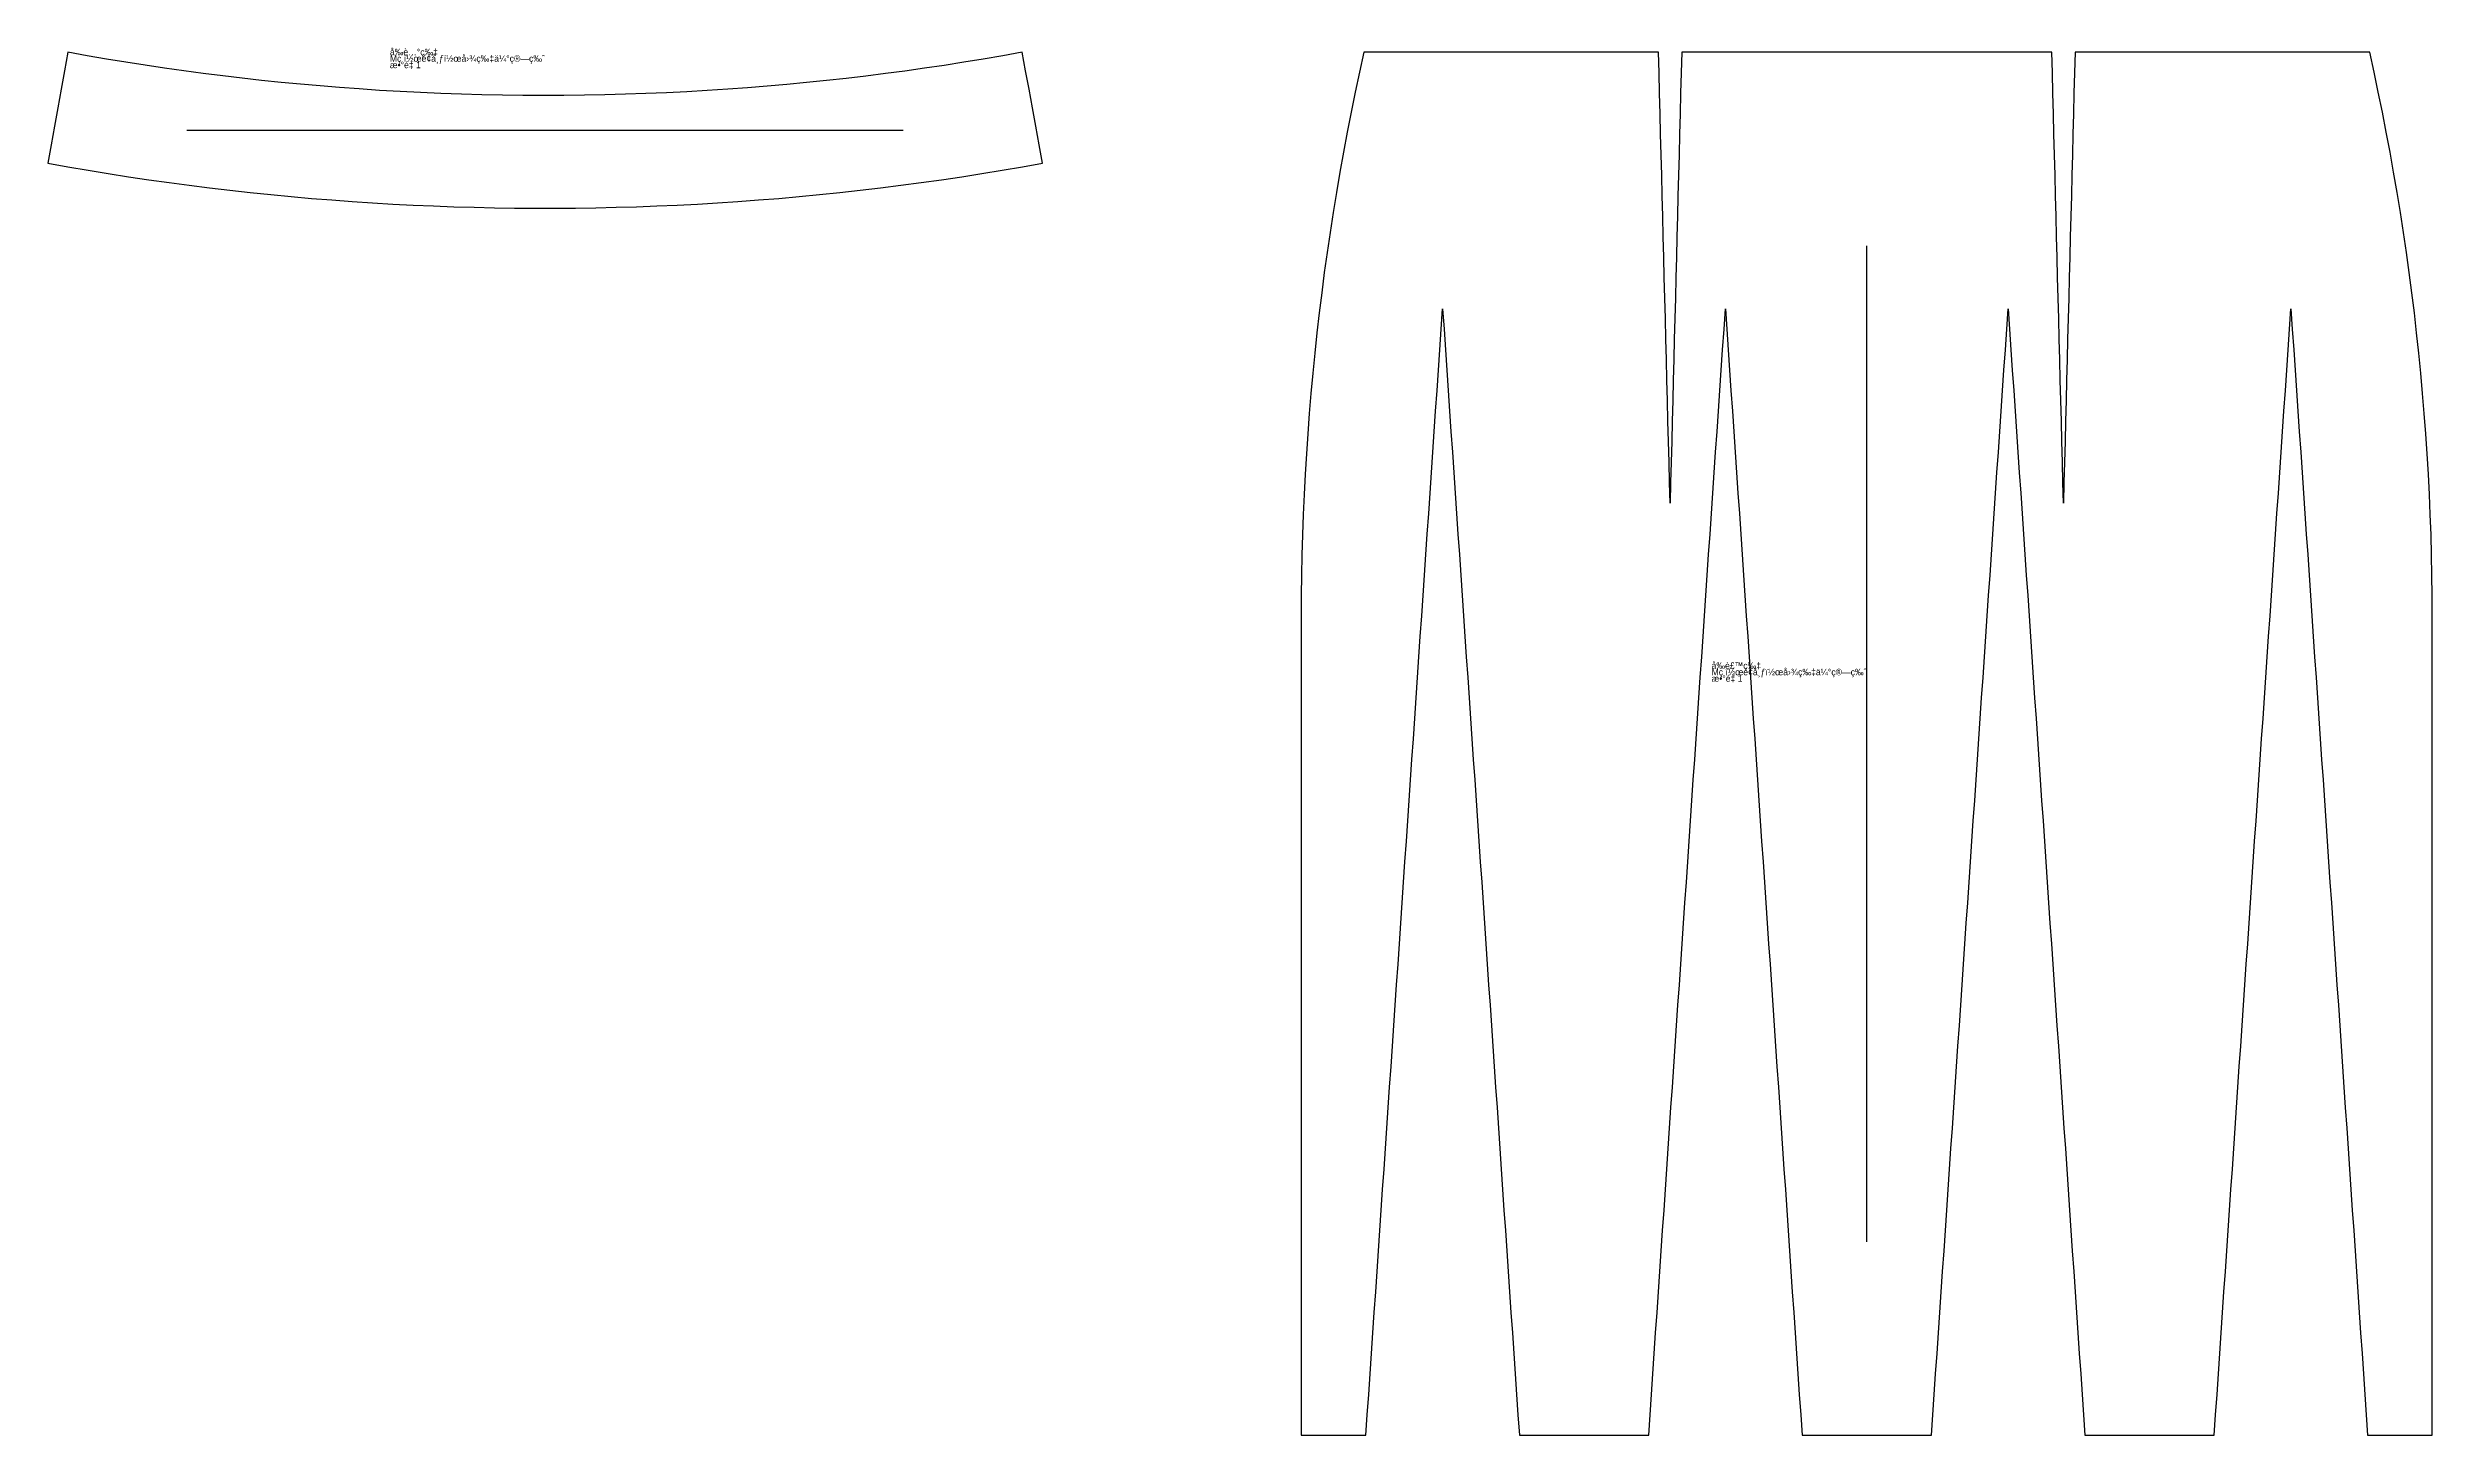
# Model space of a CAD drawing. Header units: millimetres. Extents: x 0 to 2243, y 0 to 2496.
# Drawn here: x 1321 to 2243, y 1960 to 2496 of the extents above; entities that cross this region are included whole.
import ezdxf

# ---------------------------------------------------------------- set-up
doc = ezdxf.new("R2010")
doc.units = ezdxf.units.MM
for name, color, linetype in [('1', 250, 'CONTINUOUS'), ('7', 250, 'CONTINUOUS'), ('8', 250, 'CONTINUOUS')]:
    doc.layers.add(name, color=color, linetype=linetype)

# ---------------------------------------------------------------- blocks, each defined once
blk = doc.blocks.new('å‰è£™ç‰‡')
at = {"layer": '1'}
blk.add_lwpolyline([(1805.46, 1959.7), (1811.71, 1959.7), (1817.96, 1959.7), (1824.21, 1959.7), (1830.46, 1959.7), (1831, 1967.62), (1831.54, 1975.54), (1832.07, 1983.46), (1832.61, 1991.38), (1833.15, 1999.3), (1833.69, 2007.22), (1834.23, 2015.14), (1834.77, 2023.06), (1835.31, 2030.98), (1835.85, 2038.9), (1836.39, 2046.82), (1836.93, 2054.74), (1837.47, 2062.66), (1838, 2070.58), (1838.54, 2078.5), (1839.08, 2086.42), (1839.62, 2094.34), (1840.16, 2102.26), (1840.7, 2110.18), (1841.24, 2118.1), (1841.78, 2126.02), (1842.32, 2133.94), (1842.86, 2141.86), (1843.4, 2149.78), (1843.93, 2157.7), (1844.47, 2165.62), (1845.01, 2173.54), (1845.55, 2181.46), (1846.09, 2189.38), (1846.63, 2197.3), (1847.17, 2205.22), (1847.71, 2213.14), (1848.25, 2221.06), (1848.79, 2228.98), (1849.33, 2236.9), (1849.86, 2244.82), (1850.4, 2252.74), (1850.94, 2260.66), (1851.48, 2268.58), (1852.02, 2276.5), (1852.56, 2284.42), (1853.1, 2292.34), (1853.64, 2300.26), (1854.18, 2308.18), (1854.72, 2316.1), (1855.26, 2324.02), (1855.79, 2331.94), (1856.33, 2339.86), (1856.87, 2347.78), (1857.41, 2355.7), (1857.95, 2363.62), (1858.49, 2371.54), (1859.03, 2379.46), (1859.57, 2387.38), (1860.11, 2395.3), (1860.65, 2387.38), (1861.19, 2379.46), (1861.72, 2371.54), (1862.26, 2363.62), (1862.8, 2355.7), (1863.34, 2347.78), (1863.88, 2339.86), (1864.42, 2331.94), (1864.96, 2324.02), (1865.5, 2316.1), (1866.04, 2308.18), (1866.58, 2300.26), (1867.12, 2292.34), (1867.65, 2284.42), (1868.19, 2276.5), (1868.73, 2268.58), (1869.27, 2260.66), (1869.81, 2252.74), (1870.35, 2244.82), (1870.89, 2236.9), (1871.43, 2228.98), (1871.97, 2221.06), (1872.51, 2213.14), (1873.05, 2205.22), (1873.58, 2197.3), (1874.12, 2189.38), (1874.66, 2181.46), (1875.2, 2173.54), (1875.74, 2165.62), (1876.28, 2157.7), (1876.82, 2149.78), (1877.36, 2141.86), (1877.9, 2133.94), (1878.44, 2126.02), (1878.98, 2118.1), (1879.51, 2110.18), (1880.05, 2102.26), (1880.59, 2094.34), (1881.13, 2086.42), (1881.67, 2078.5), (1882.21, 2070.58), (1882.75, 2062.66), (1883.29, 2054.74), (1883.83, 2046.82), (1884.37, 2038.9), (1884.91, 2030.98), (1885.44, 2023.06), (1885.98, 2015.14), (1886.52, 2007.22), (1887.06, 1999.3), (1887.6, 1991.38), (1888.14, 1983.46), (1888.68, 1975.54), (1889.22, 1967.62), (1889.76, 1959.7), (1896.9, 1959.7), (1904.04, 1959.7), (1911.19, 1959.7), (1918.33, 1959.7), (1925.47, 1959.7), (1932.61, 1959.7), (1939.76, 1959.7), (1940.3, 1967.62), (1940.84, 1975.54), (1941.37, 1983.46), (1941.91, 1991.38), (1942.45, 1999.3), (1942.99, 2007.22), (1943.53, 2015.14), (1944.07, 2023.06), (1944.61, 2030.98), (1945.15, 2038.9), (1945.69, 2046.82), (1946.23, 2054.74), (1946.77, 2062.66), (1947.3, 2070.58), (1947.84, 2078.5), (1948.38, 2086.42), (1948.92, 2094.34), (1949.46, 2102.26), (1950, 2110.18), (1950.54, 2118.1), (1951.08, 2126.02), (1951.62, 2133.94), (1952.16, 2141.86), (1952.7, 2149.78), (1953.23, 2157.7), (1953.77, 2165.62), (1954.31, 2173.54), (1954.85, 2181.46), (1955.39, 2189.38), (1955.93, 2197.3), (1956.47, 2205.22), (1957.01, 2213.14), (1957.55, 2221.06), (1958.09, 2228.98), (1958.63, 2236.9), (1959.16, 2244.82), (1959.7, 2252.74), (1960.24, 2260.66), (1960.78, 2268.58), (1961.32, 2276.5), (1961.86, 2284.42), (1962.4, 2292.34), (1962.94, 2300.26), (1963.48, 2308.18), (1964.02, 2316.1), (1964.56, 2324.02), (1965.09, 2331.94), (1965.63, 2339.86), (1966.17, 2347.78), (1966.71, 2355.7), (1967.25, 2363.62), (1967.79, 2371.54), (1968.33, 2379.46), (1968.87, 2387.38), (1969.41, 2395.3), (1969.95, 2387.38), (1970.49, 2379.46), (1971.02, 2371.54), (1971.56, 2363.62), (1972.1, 2355.7), (1972.64, 2347.78), (1973.18, 2339.86), (1973.72, 2331.94), (1974.26, 2324.02), (1974.8, 2316.1), (1975.34, 2308.18), (1975.88, 2300.26), (1976.42, 2292.34), (1976.95, 2284.42), (1977.49, 2276.5), (1978.03, 2268.58), (1978.57, 2260.66), (1979.11, 2252.74), (1979.65, 2244.82), (1980.19, 2236.9), (1980.73, 2228.98), (1981.27, 2221.06), (1981.81, 2213.14), (1982.35, 2205.22), (1982.88, 2197.3), (1983.42, 2189.38), (1983.96, 2181.46), (1984.5, 2173.54), (1985.04, 2165.62), (1985.58, 2157.7), (1986.12, 2149.78), (1986.66, 2141.86), (1987.2, 2133.94), (1987.74, 2126.02), (1988.28, 2118.1), (1988.81, 2110.18), (1989.35, 2102.26), (1989.89, 2094.34), (1990.43, 2086.42), (1990.97, 2078.5), (1991.51, 2070.58), (1992.05, 2062.66), (1992.59, 2054.74), (1993.13, 2046.82), (1993.67, 2038.9), (1994.21, 2030.98), (1994.74, 2023.06), (1995.28, 2015.14), (1995.82, 2007.22), (1996.36, 1999.3), (1996.9, 1991.38), (1997.44, 1983.46), (1997.98, 1975.54), (1998.52, 1967.62), (1999.06, 1959.7), (2006.2, 1959.7), (2013.34, 1959.7), (2020.49, 1959.7), (2027.63, 1959.7), (2034.77, 1959.7), (2041.91, 1959.7), (2049.06, 1959.7), (2049.6, 1967.62), (2050.14, 1975.54), (2050.67, 1983.46), (2051.21, 1991.38), (2051.75, 1999.3), (2052.29, 2007.22), (2052.83, 2015.14), (2053.37, 2023.06), (2053.91, 2030.98), (2054.45, 2038.9), (2054.99, 2046.82), (2055.53, 2054.74), (2056.07, 2062.66), (2056.6, 2070.58), (2057.14, 2078.5), (2057.68, 2086.42), (2058.22, 2094.34), (2058.76, 2102.26), (2059.3, 2110.18), (2059.84, 2118.1), (2060.38, 2126.02), (2060.92, 2133.94), (2061.46, 2141.86), (2062, 2149.78), (2062.53, 2157.7), (2063.07, 2165.62), (2063.61, 2173.54), (2064.15, 2181.46), (2064.69, 2189.38), (2065.23, 2197.3), (2065.77, 2205.22), (2066.31, 2213.14), (2066.85, 2221.06), (2067.39, 2228.98), (2067.93, 2236.9), (2068.46, 2244.82), (2069, 2252.74), (2069.54, 2260.66), (2070.08, 2268.58), (2070.62, 2276.5), (2071.16, 2284.42), (2071.7, 2292.34), (2072.24, 2300.26), (2072.78, 2308.18), (2073.32, 2316.1), (2073.86, 2324.02), (2074.39, 2331.94), (2074.93, 2339.86), (2075.47, 2347.78), (2076.01, 2355.7), (2076.55, 2363.62), (2077.09, 2371.54), (2077.63, 2379.46), (2078.17, 2387.38), (2078.71, 2395.3), (2079.25, 2387.38), (2079.79, 2379.46), (2080.32, 2371.54), (2080.86, 2363.62), (2081.4, 2355.7), (2081.94, 2347.78), (2082.48, 2339.86), (2083.02, 2331.94), (2083.56, 2324.02), (2084.1, 2316.1), (2084.64, 2308.18), (2085.18, 2300.26), (2085.72, 2292.34), (2086.25, 2284.42), (2086.79, 2276.5), (2087.33, 2268.58), (2087.87, 2260.66), (2088.41, 2252.74), (2088.95, 2244.82), (2089.49, 2236.9), (2090.03, 2228.98), (2090.57, 2221.06), (2091.11, 2213.14), (2091.65, 2205.22), (2092.18, 2197.3), (2092.72, 2189.38), (2093.26, 2181.46), (2093.8, 2173.54), (2094.34, 2165.62), (2094.88, 2157.7), (2095.42, 2149.78), (2095.96, 2141.86), (2096.5, 2133.94), (2097.04, 2126.02), (2097.58, 2118.1), (2098.11, 2110.18), (2098.65, 2102.26), (2099.19, 2094.34), (2099.73, 2086.42), (2100.27, 2078.5), (2100.81, 2070.58), (2101.35, 2062.66), (2101.89, 2054.74), (2102.43, 2046.82), (2102.97, 2038.9), (2103.51, 2030.98), (2104.04, 2023.06), (2104.58, 2015.14), (2105.12, 2007.22), (2105.66, 1999.3), (2106.2, 1991.38), (2106.74, 1983.46), (2107.28, 1975.54), (2107.82, 1967.62), (2108.36, 1959.7), (2115.5, 1959.7), (2122.64, 1959.7), (2129.79, 1959.7), (2136.93, 1959.7), (2144.07, 1959.7), (2151.21, 1959.7), (2158.36, 1959.7), (2158.9, 1967.62), (2159.44, 1975.54), (2159.97, 1983.46), (2160.51, 1991.38), (2161.05, 1999.3), (2161.59, 2007.22), (2162.13, 2015.14), (2162.67, 2023.06), (2163.21, 2030.98), (2163.75, 2038.9), (2164.29, 2046.82), (2164.83, 2054.74), (2165.37, 2062.66), (2165.9, 2070.58), (2166.44, 2078.5), (2166.98, 2086.42), (2167.52, 2094.34), (2168.06, 2102.26), (2168.6, 2110.18), (2169.14, 2118.1), (2169.68, 2126.02), (2170.22, 2133.94), (2170.76, 2141.86), (2171.3, 2149.78), (2171.83, 2157.7), (2172.37, 2165.62), (2172.91, 2173.54), (2173.45, 2181.46), (2173.99, 2189.38), (2174.53, 2197.3), (2175.07, 2205.22), (2175.61, 2213.14), (2176.15, 2221.06), (2176.69, 2228.98), (2177.23, 2236.9), (2177.76, 2244.82), (2178.3, 2252.74), (2178.84, 2260.66), (2179.38, 2268.58), (2179.92, 2276.5), (2180.46, 2284.42), (2181, 2292.34), (2181.54, 2300.26), (2182.08, 2308.18), (2182.62, 2316.1), (2183.16, 2324.02), (2183.69, 2331.94), (2184.23, 2339.86), (2184.77, 2347.78), (2185.31, 2355.7), (2185.85, 2363.62), (2186.39, 2371.54), (2186.93, 2379.46), (2187.47, 2387.38), (2188.01, 2395.3), (2188.55, 2387.38), (2189.09, 2379.46), (2189.62, 2371.54), (2190.16, 2363.62), (2190.7, 2355.7), (2191.24, 2347.78), (2191.78, 2339.86), (2192.32, 2331.94), (2192.86, 2324.02), (2193.4, 2316.1), (2193.94, 2308.18), (2194.48, 2300.26), (2195.02, 2292.34), (2195.55, 2284.42), (2196.09, 2276.5), (2196.63, 2268.58), (2197.17, 2260.66), (2197.71, 2252.74), (2198.25, 2244.82), (2198.79, 2236.9), (2199.33, 2228.98), (2199.87, 2221.06), (2200.41, 2213.14), (2200.95, 2205.22), (2201.48, 2197.3), (2202.02, 2189.38), (2202.56, 2181.46), (2203.1, 2173.54), (2203.64, 2165.62), (2204.18, 2157.7), (2204.72, 2149.78), (2205.26, 2141.86), (2205.8, 2133.94), (2206.34, 2126.02), (2206.88, 2118.1), (2207.41, 2110.18), (2207.95, 2102.26), (2208.49, 2094.34), (2209.03, 2086.42), (2209.57, 2078.5), (2210.11, 2070.58), (2210.65, 2062.66), (2211.19, 2054.74), (2211.73, 2046.82), (2212.27, 2038.9), (2212.81, 2030.98), (2213.34, 2023.06), (2213.88, 2015.14), (2214.42, 2007.22), (2214.96, 1999.3), (2215.5, 1991.38), (2216.04, 1983.46), (2216.58, 1975.54), (2217.12, 1967.62), (2217.66, 1959.7), (2223.91, 1959.7), (2230.16, 1959.7), (2236.41, 1959.7), (2242.66, 1959.7), (2242.66, 1967.62), (2242.66, 1975.55), (2242.66, 1983.47), (2242.66, 1991.39), (2242.66, 1999.31), (2242.66, 2007.23), (2242.66, 2015.15), (2242.66, 2023.07), (2242.66, 2030.99), (2242.66, 2038.91), (2242.66, 2046.83), (2242.66, 2054.76), (2242.66, 2062.68), (2242.66, 2070.6), (2242.66, 2078.52), (2242.66, 2086.44), (2242.66, 2094.36), (2242.66, 2102.28), (2242.66, 2110.2), (2242.66, 2118.12), (2242.66, 2126.04), (2242.66, 2133.97), (2242.66, 2141.89), (2242.66, 2149.81), (2242.66, 2157.73), (2242.66, 2165.65), (2242.66, 2173.57), (2242.66, 2181.49), (2242.66, 2189.41), (2242.66, 2197.33), (2242.66, 2205.25), (2242.66, 2213.18), (2242.66, 2221.1), (2242.66, 2229.02), (2242.66, 2236.94), (2242.66, 2244.86), (2242.66, 2252.78), (2242.66, 2260.7), (2242.66, 2268.62), (2242.66, 2276.54), (2242.63, 2284.39), (2242.53, 2292.22), (2242.38, 2300.05), (2242.16, 2307.88), (2241.89, 2315.71), (2241.55, 2323.53), (2241.14, 2331.34), (2240.68, 2339.15), (2240.16, 2346.96), (2239.57, 2354.76), (2238.92, 2362.56), (2238.21, 2370.35), (2237.44, 2378.14), (2236.61, 2385.92), (2235.71, 2393.7), (2234.75, 2401.48), (2233.73, 2409.25), (2232.65, 2417.02), (2231.51, 2424.78), (2230.31, 2432.54), (2229.04, 2440.29), (2227.71, 2448.04), (2226.32, 2455.79), (2224.87, 2463.53), (2223.36, 2471.26), (2221.78, 2478.99), (2220.15, 2486.72), (2218.45, 2494.44), (2210.86, 2494.44), (2203.26, 2494.44), (2195.67, 2494.44), (2188.08, 2494.44), (2180.48, 2494.44), (2172.89, 2494.44), (2165.3, 2494.44), (2157.7, 2494.44), (2150.11, 2494.44), (2142.52, 2494.44), (2134.92, 2494.44), (2127.33, 2494.44), (2119.74, 2494.44), (2112.14, 2494.44), (2104.55, 2494.44), (2104.35, 2486.52), (2104.14, 2478.6), (2103.94, 2470.68), (2103.74, 2462.76), (2103.53, 2454.84), (2103.33, 2446.92), (2103.13, 2439), (2102.92, 2431.08), (2102.72, 2423.15), (2102.52, 2415.23), (2102.31, 2407.31), (2102.11, 2399.39), (2101.91, 2391.47), (2101.7, 2383.55), (2101.5, 2375.63), (2101.3, 2367.71), (2101.09, 2359.79), (2100.89, 2351.87), (2100.69, 2343.94), (2100.49, 2336.02), (2100.28, 2328.1), (2100.08, 2320.18), (2099.88, 2328.1), (2099.67, 2336.02), (2099.47, 2343.94), (2099.27, 2351.87), (2099.06, 2359.79), (2098.86, 2367.71), (2098.66, 2375.63), (2098.45, 2383.55), (2098.25, 2391.47), (2098.05, 2399.39), (2097.84, 2407.31), (2097.64, 2415.23), (2097.44, 2423.15), (2097.23, 2431.08), (2097.03, 2439), (2096.83, 2446.92), (2096.62, 2454.84), (2096.42, 2462.76), (2096.22, 2470.68), (2096.01, 2478.6), (2095.81, 2486.52), (2095.61, 2494.44), (2087.66, 2494.44), (2079.71, 2494.44), (2071.76, 2494.44), (2063.81, 2494.44), (2055.86, 2494.44), (2047.91, 2494.44), (2039.96, 2494.44), (2032.01, 2494.44), (2024.06, 2494.44), (2016.11, 2494.44), (2008.16, 2494.44), (2000.21, 2494.44), (1992.26, 2494.44), (1984.31, 2494.44), (1976.36, 2494.44), (1968.41, 2494.44), (1960.46, 2494.44), (1952.51, 2494.44), (1952.3, 2486.52), (1952.1, 2478.6), (1951.9, 2470.68), (1951.69, 2462.76), (1951.49, 2454.84), (1951.29, 2446.92), (1951.08, 2439), (1950.88, 2431.08), (1950.68, 2423.15), (1950.47, 2415.23), (1950.27, 2407.31), (1950.07, 2399.39), (1949.86, 2391.47), (1949.66, 2383.55), (1949.46, 2375.63), (1949.26, 2367.71), (1949.05, 2359.79), (1948.85, 2351.87), (1948.65, 2343.94), (1948.44, 2336.02), (1948.24, 2328.1), (1948.04, 2320.18), (1947.83, 2328.1), (1947.63, 2336.02), (1947.43, 2343.94), (1947.22, 2351.87), (1947.02, 2359.79), (1946.82, 2367.71), (1946.61, 2375.63), (1946.41, 2383.55), (1946.21, 2391.47), (1946, 2399.39), (1945.8, 2407.31), (1945.6, 2415.23), (1945.39, 2423.15), (1945.19, 2431.08), (1944.99, 2439), (1944.78, 2446.92), (1944.58, 2454.84), (1944.38, 2462.76), (1944.17, 2470.68), (1943.97, 2478.6), (1943.77, 2486.52), (1943.56, 2494.44), (1935.97, 2494.44), (1928.38, 2494.44), (1920.78, 2494.44), (1913.19, 2494.44), (1905.6, 2494.44), (1898, 2494.44), (1890.41, 2494.44), (1882.82, 2494.44), (1875.22, 2494.44), (1867.63, 2494.44), (1860.04, 2494.44), (1852.44, 2494.44), (1844.85, 2494.44), (1837.26, 2494.44), (1829.66, 2494.44), (1827.97, 2486.72), (1826.33, 2478.99), (1824.75, 2471.26), (1823.24, 2463.53), (1821.79, 2455.79), (1820.4, 2448.04), (1819.07, 2440.29), (1817.81, 2432.54), (1816.6, 2424.78), (1815.46, 2417.02), (1814.38, 2409.25), (1813.36, 2401.48), (1812.4, 2393.7), (1811.51, 2385.92), (1810.68, 2378.14), (1809.9, 2370.35), (1809.19, 2362.56), (1808.54, 2354.76), (1807.96, 2346.96), (1807.43, 2339.15), (1806.97, 2331.34), (1806.57, 2323.53), (1806.23, 2315.71), (1805.95, 2307.88), (1805.74, 2300.05), (1805.58, 2292.22), (1805.49, 2284.39), (1805.46, 2276.54), (1805.46, 2268.62), (1805.46, 2260.7), (1805.46, 2252.78), (1805.46, 2244.86), (1805.46, 2236.94), (1805.46, 2229.02), (1805.46, 2221.1), (1805.46, 2213.18), (1805.46, 2205.25), (1805.46, 2197.33), (1805.46, 2189.41), (1805.46, 2181.49), (1805.46, 2173.57), (1805.46, 2165.65), (1805.46, 2157.73), (1805.46, 2149.81), (1805.46, 2141.89), (1805.46, 2133.97), (1805.46, 2126.04), (1805.46, 2118.12), (1805.46, 2110.2), (1805.46, 2102.28), (1805.46, 2094.36), (1805.46, 2086.44), (1805.46, 2078.52), (1805.46, 2070.6), (1805.46, 2062.68), (1805.46, 2054.76), (1805.46, 2046.83), (1805.46, 2038.91), (1805.46, 2030.99), (1805.46, 2023.07), (1805.46, 2015.15), (1805.46, 2007.23), (1805.46, 1999.31), (1805.46, 1991.39), (1805.46, 1983.47), (1805.46, 1975.55), (1805.46, 1967.62)], close=True, dxfattribs=at)
at = {"layer": '7'}
blk.add_line((2024.06, 2034.57), (2024.06, 2419.58), dxfattribs=at)
at = {"layer": '8'}
blk.add_lwpolyline([(1805.46, 1959.7), (1811.71, 1959.7), (1817.96, 1959.7), (1824.21, 1959.7), (1830.46, 1959.7), (1831, 1967.62), (1831.54, 1975.54), (1832.07, 1983.46), (1832.61, 1991.38), (1833.15, 1999.3), (1833.69, 2007.22), (1834.23, 2015.14), (1834.77, 2023.06), (1835.31, 2030.98), (1835.85, 2038.9), (1836.39, 2046.82), (1836.93, 2054.74), (1837.47, 2062.66), (1838, 2070.58), (1838.54, 2078.5), (1839.08, 2086.42), (1839.62, 2094.34), (1840.16, 2102.26), (1840.7, 2110.18), (1841.24, 2118.1), (1841.78, 2126.02), (1842.32, 2133.94), (1842.86, 2141.86), (1843.4, 2149.78), (1843.93, 2157.7), (1844.47, 2165.62), (1845.01, 2173.54), (1845.55, 2181.46), (1846.09, 2189.38), (1846.63, 2197.3), (1847.17, 2205.22), (1847.71, 2213.14), (1848.25, 2221.06), (1848.79, 2228.98), (1849.33, 2236.9), (1849.86, 2244.82), (1850.4, 2252.74), (1850.94, 2260.66), (1851.48, 2268.58), (1852.02, 2276.5), (1852.56, 2284.42), (1853.1, 2292.34), (1853.64, 2300.26), (1854.18, 2308.18), (1854.72, 2316.1), (1855.26, 2324.02), (1855.79, 2331.94), (1856.33, 2339.86), (1856.87, 2347.78), (1857.41, 2355.7), (1857.95, 2363.62), (1858.49, 2371.54), (1859.03, 2379.46), (1859.57, 2387.38), (1860.11, 2395.3), (1860.65, 2387.38), (1861.19, 2379.46), (1861.72, 2371.54), (1862.26, 2363.62), (1862.8, 2355.7), (1863.34, 2347.78), (1863.88, 2339.86), (1864.42, 2331.94), (1864.96, 2324.02), (1865.5, 2316.1), (1866.04, 2308.18), (1866.58, 2300.26), (1867.12, 2292.34), (1867.65, 2284.42), (1868.19, 2276.5), (1868.73, 2268.58), (1869.27, 2260.66), (1869.81, 2252.74), (1870.35, 2244.82), (1870.89, 2236.9), (1871.43, 2228.98), (1871.97, 2221.06), (1872.51, 2213.14), (1873.05, 2205.22), (1873.58, 2197.3), (1874.12, 2189.38), (1874.66, 2181.46), (1875.2, 2173.54), (1875.74, 2165.62), (1876.28, 2157.7), (1876.82, 2149.78), (1877.36, 2141.86), (1877.9, 2133.94), (1878.44, 2126.02), (1878.98, 2118.1), (1879.51, 2110.18), (1880.05, 2102.26), (1880.59, 2094.34), (1881.13, 2086.42), (1881.67, 2078.5), (1882.21, 2070.58), (1882.75, 2062.66), (1883.29, 2054.74), (1883.83, 2046.82), (1884.37, 2038.9), (1884.91, 2030.98), (1885.44, 2023.06), (1885.98, 2015.14), (1886.52, 2007.22), (1887.06, 1999.3), (1887.6, 1991.38), (1888.14, 1983.46), (1888.68, 1975.54), (1889.22, 1967.62), (1889.76, 1959.7), (1896.9, 1959.7), (1904.04, 1959.7), (1911.19, 1959.7), (1918.33, 1959.7), (1925.47, 1959.7), (1932.61, 1959.7), (1939.76, 1959.7), (1940.3, 1967.62), (1940.84, 1975.54), (1941.37, 1983.46), (1941.91, 1991.38), (1942.45, 1999.3), (1942.99, 2007.22), (1943.53, 2015.14), (1944.07, 2023.06), (1944.61, 2030.98), (1945.15, 2038.9), (1945.69, 2046.82), (1946.23, 2054.74), (1946.77, 2062.66), (1947.3, 2070.58), (1947.84, 2078.5), (1948.38, 2086.42), (1948.92, 2094.34), (1949.46, 2102.26), (1950, 2110.18), (1950.54, 2118.1), (1951.08, 2126.02), (1951.62, 2133.94), (1952.16, 2141.86), (1952.7, 2149.78), (1953.23, 2157.7), (1953.77, 2165.62), (1954.31, 2173.54), (1954.85, 2181.46), (1955.39, 2189.38), (1955.93, 2197.3), (1956.47, 2205.22), (1957.01, 2213.14), (1957.55, 2221.06), (1958.09, 2228.98), (1958.63, 2236.9), (1959.16, 2244.82), (1959.7, 2252.74), (1960.24, 2260.66), (1960.78, 2268.58), (1961.32, 2276.5), (1961.86, 2284.42), (1962.4, 2292.34), (1962.94, 2300.26), (1963.48, 2308.18), (1964.02, 2316.1), (1964.56, 2324.02), (1965.09, 2331.94), (1965.63, 2339.86), (1966.17, 2347.78), (1966.71, 2355.7), (1967.25, 2363.62), (1967.79, 2371.54), (1968.33, 2379.46), (1968.87, 2387.38), (1969.41, 2395.3), (1969.95, 2387.38), (1970.49, 2379.46), (1971.02, 2371.54), (1971.56, 2363.62), (1972.1, 2355.7), (1972.64, 2347.78), (1973.18, 2339.86), (1973.72, 2331.94), (1974.26, 2324.02), (1974.8, 2316.1), (1975.34, 2308.18), (1975.88, 2300.26), (1976.42, 2292.34), (1976.95, 2284.42), (1977.49, 2276.5), (1978.03, 2268.58), (1978.57, 2260.66), (1979.11, 2252.74), (1979.65, 2244.82), (1980.19, 2236.9), (1980.73, 2228.98), (1981.27, 2221.06), (1981.81, 2213.14), (1982.35, 2205.22), (1982.88, 2197.3), (1983.42, 2189.38), (1983.96, 2181.46), (1984.5, 2173.54), (1985.04, 2165.62), (1985.58, 2157.7), (1986.12, 2149.78), (1986.66, 2141.86), (1987.2, 2133.94), (1987.74, 2126.02), (1988.28, 2118.1), (1988.81, 2110.18), (1989.35, 2102.26), (1989.89, 2094.34), (1990.43, 2086.42), (1990.97, 2078.5), (1991.51, 2070.58), (1992.05, 2062.66), (1992.59, 2054.74), (1993.13, 2046.82), (1993.67, 2038.9), (1994.21, 2030.98), (1994.74, 2023.06), (1995.28, 2015.14), (1995.82, 2007.22), (1996.36, 1999.3), (1996.9, 1991.38), (1997.44, 1983.46), (1997.98, 1975.54), (1998.52, 1967.62), (1999.06, 1959.7), (2006.2, 1959.7), (2013.34, 1959.7), (2020.49, 1959.7), (2027.63, 1959.7), (2034.77, 1959.7), (2041.91, 1959.7), (2049.06, 1959.7), (2049.6, 1967.62), (2050.14, 1975.54), (2050.67, 1983.46), (2051.21, 1991.38), (2051.75, 1999.3), (2052.29, 2007.22), (2052.83, 2015.14), (2053.37, 2023.06), (2053.91, 2030.98), (2054.45, 2038.9), (2054.99, 2046.82), (2055.53, 2054.74), (2056.07, 2062.66), (2056.6, 2070.58), (2057.14, 2078.5), (2057.68, 2086.42), (2058.22, 2094.34), (2058.76, 2102.26), (2059.3, 2110.18), (2059.84, 2118.1), (2060.38, 2126.02), (2060.92, 2133.94), (2061.46, 2141.86), (2062, 2149.78), (2062.53, 2157.7), (2063.07, 2165.62), (2063.61, 2173.54), (2064.15, 2181.46), (2064.69, 2189.38), (2065.23, 2197.3), (2065.77, 2205.22), (2066.31, 2213.14), (2066.85, 2221.06), (2067.39, 2228.98), (2067.93, 2236.9), (2068.46, 2244.82), (2069, 2252.74), (2069.54, 2260.66), (2070.08, 2268.58), (2070.62, 2276.5), (2071.16, 2284.42), (2071.7, 2292.34), (2072.24, 2300.26), (2072.78, 2308.18), (2073.32, 2316.1), (2073.86, 2324.02), (2074.39, 2331.94), (2074.93, 2339.86), (2075.47, 2347.78), (2076.01, 2355.7), (2076.55, 2363.62), (2077.09, 2371.54), (2077.63, 2379.46), (2078.17, 2387.38), (2078.71, 2395.3), (2079.25, 2387.38), (2079.79, 2379.46), (2080.32, 2371.54), (2080.86, 2363.62), (2081.4, 2355.7), (2081.94, 2347.78), (2082.48, 2339.86), (2083.02, 2331.94), (2083.56, 2324.02), (2084.1, 2316.1), (2084.64, 2308.18), (2085.18, 2300.26), (2085.72, 2292.34), (2086.25, 2284.42), (2086.79, 2276.5), (2087.33, 2268.58), (2087.87, 2260.66), (2088.41, 2252.74), (2088.95, 2244.82), (2089.49, 2236.9), (2090.03, 2228.98), (2090.57, 2221.06), (2091.11, 2213.14), (2091.65, 2205.22), (2092.18, 2197.3), (2092.72, 2189.38), (2093.26, 2181.46), (2093.8, 2173.54), (2094.34, 2165.62), (2094.88, 2157.7), (2095.42, 2149.78), (2095.96, 2141.86), (2096.5, 2133.94), (2097.04, 2126.02), (2097.58, 2118.1), (2098.11, 2110.18), (2098.65, 2102.26), (2099.19, 2094.34), (2099.73, 2086.42), (2100.27, 2078.5), (2100.81, 2070.58), (2101.35, 2062.66), (2101.89, 2054.74), (2102.43, 2046.82), (2102.97, 2038.9), (2103.51, 2030.98), (2104.04, 2023.06), (2104.58, 2015.14), (2105.12, 2007.22), (2105.66, 1999.3), (2106.2, 1991.38), (2106.74, 1983.46), (2107.28, 1975.54), (2107.82, 1967.62), (2108.36, 1959.7), (2115.5, 1959.7), (2122.64, 1959.7), (2129.79, 1959.7), (2136.93, 1959.7), (2144.07, 1959.7), (2151.21, 1959.7), (2158.36, 1959.7), (2158.9, 1967.62), (2159.44, 1975.54), (2159.97, 1983.46), (2160.51, 1991.38), (2161.05, 1999.3), (2161.59, 2007.22), (2162.13, 2015.14), (2162.67, 2023.06), (2163.21, 2030.98), (2163.75, 2038.9), (2164.29, 2046.82), (2164.83, 2054.74), (2165.37, 2062.66), (2165.9, 2070.58), (2166.44, 2078.5), (2166.98, 2086.42), (2167.52, 2094.34), (2168.06, 2102.26), (2168.6, 2110.18), (2169.14, 2118.1), (2169.68, 2126.02), (2170.22, 2133.94), (2170.76, 2141.86), (2171.3, 2149.78), (2171.83, 2157.7), (2172.37, 2165.62), (2172.91, 2173.54), (2173.45, 2181.46), (2173.99, 2189.38), (2174.53, 2197.3), (2175.07, 2205.22), (2175.61, 2213.14), (2176.15, 2221.06), (2176.69, 2228.98), (2177.23, 2236.9), (2177.76, 2244.82), (2178.3, 2252.74), (2178.84, 2260.66), (2179.38, 2268.58), (2179.92, 2276.5), (2180.46, 2284.42), (2181, 2292.34), (2181.54, 2300.26), (2182.08, 2308.18), (2182.62, 2316.1), (2183.16, 2324.02), (2183.69, 2331.94), (2184.23, 2339.86), (2184.77, 2347.78), (2185.31, 2355.7), (2185.85, 2363.62), (2186.39, 2371.54), (2186.93, 2379.46), (2187.47, 2387.38), (2188.01, 2395.3), (2188.55, 2387.38), (2189.09, 2379.46), (2189.62, 2371.54), (2190.16, 2363.62), (2190.7, 2355.7), (2191.24, 2347.78), (2191.78, 2339.86), (2192.32, 2331.94), (2192.86, 2324.02), (2193.4, 2316.1), (2193.94, 2308.18), (2194.48, 2300.26), (2195.02, 2292.34), (2195.55, 2284.42), (2196.09, 2276.5), (2196.63, 2268.58), (2197.17, 2260.66), (2197.71, 2252.74), (2198.25, 2244.82), (2198.79, 2236.9), (2199.33, 2228.98), (2199.87, 2221.06), (2200.41, 2213.14), (2200.95, 2205.22), (2201.48, 2197.3), (2202.02, 2189.38), (2202.56, 2181.46), (2203.1, 2173.54), (2203.64, 2165.62), (2204.18, 2157.7), (2204.72, 2149.78), (2205.26, 2141.86), (2205.8, 2133.94), (2206.34, 2126.02), (2206.88, 2118.1), (2207.41, 2110.18), (2207.95, 2102.26), (2208.49, 2094.34), (2209.03, 2086.42), (2209.57, 2078.5), (2210.11, 2070.58), (2210.65, 2062.66), (2211.19, 2054.74), (2211.73, 2046.82), (2212.27, 2038.9), (2212.81, 2030.98), (2213.34, 2023.06), (2213.88, 2015.14), (2214.42, 2007.22), (2214.96, 1999.3), (2215.5, 1991.38), (2216.04, 1983.46), (2216.58, 1975.54), (2217.12, 1967.62), (2217.66, 1959.7), (2223.91, 1959.7), (2230.16, 1959.7), (2236.41, 1959.7), (2242.66, 1959.7), (2242.66, 1967.62), (2242.66, 1975.55), (2242.66, 1983.47), (2242.66, 1991.39), (2242.66, 1999.31), (2242.66, 2007.23), (2242.66, 2015.15), (2242.66, 2023.07), (2242.66, 2030.99), (2242.66, 2038.91), (2242.66, 2046.83), (2242.66, 2054.76), (2242.66, 2062.68), (2242.66, 2070.6), (2242.66, 2078.52), (2242.66, 2086.44), (2242.66, 2094.36), (2242.66, 2102.28), (2242.66, 2110.2), (2242.66, 2118.12), (2242.66, 2126.04), (2242.66, 2133.97), (2242.66, 2141.89), (2242.66, 2149.81), (2242.66, 2157.73), (2242.66, 2165.65), (2242.66, 2173.57), (2242.66, 2181.49), (2242.66, 2189.41), (2242.66, 2197.33), (2242.66, 2205.25), (2242.66, 2213.18), (2242.66, 2221.1), (2242.66, 2229.02), (2242.66, 2236.94), (2242.66, 2244.86), (2242.66, 2252.78), (2242.66, 2260.7), (2242.66, 2268.62), (2242.66, 2276.54), (2242.63, 2284.39), (2242.53, 2292.22), (2242.38, 2300.05), (2242.16, 2307.88), (2241.89, 2315.71), (2241.55, 2323.53), (2241.14, 2331.34), (2240.68, 2339.15), (2240.16, 2346.96), (2239.57, 2354.76), (2238.92, 2362.56), (2238.21, 2370.35), (2237.44, 2378.14), (2236.61, 2385.92), (2235.71, 2393.7), (2234.75, 2401.48), (2233.73, 2409.25), (2232.65, 2417.02), (2231.51, 2424.78), (2230.31, 2432.54), (2229.04, 2440.29), (2227.71, 2448.04), (2226.32, 2455.79), (2224.87, 2463.53), (2223.36, 2471.26), (2221.78, 2478.99), (2220.15, 2486.72), (2218.45, 2494.44), (2210.86, 2494.44), (2203.26, 2494.44), (2195.67, 2494.44), (2188.08, 2494.44), (2180.48, 2494.44), (2172.89, 2494.44), (2165.3, 2494.44), (2157.7, 2494.44), (2150.11, 2494.44), (2142.52, 2494.44), (2134.92, 2494.44), (2127.33, 2494.44), (2119.74, 2494.44), (2112.14, 2494.44), (2104.55, 2494.44), (2104.35, 2486.52), (2104.14, 2478.6), (2103.94, 2470.68), (2103.74, 2462.76), (2103.53, 2454.84), (2103.33, 2446.92), (2103.13, 2439), (2102.92, 2431.08), (2102.72, 2423.15), (2102.52, 2415.23), (2102.31, 2407.31), (2102.11, 2399.39), (2101.91, 2391.47), (2101.7, 2383.55), (2101.5, 2375.63), (2101.3, 2367.71), (2101.09, 2359.79), (2100.89, 2351.87), (2100.69, 2343.94), (2100.49, 2336.02), (2100.28, 2328.1), (2100.08, 2320.18), (2099.88, 2328.1), (2099.67, 2336.02), (2099.47, 2343.94), (2099.27, 2351.87), (2099.06, 2359.79), (2098.86, 2367.71), (2098.66, 2375.63), (2098.45, 2383.55), (2098.25, 2391.47), (2098.05, 2399.39), (2097.84, 2407.31), (2097.64, 2415.23), (2097.44, 2423.15), (2097.23, 2431.08), (2097.03, 2439), (2096.83, 2446.92), (2096.62, 2454.84), (2096.42, 2462.76), (2096.22, 2470.68), (2096.01, 2478.6), (2095.81, 2486.52), (2095.61, 2494.44), (2087.66, 2494.44), (2079.71, 2494.44), (2071.76, 2494.44), (2063.81, 2494.44), (2055.86, 2494.44), (2047.91, 2494.44), (2039.96, 2494.44), (2032.01, 2494.44), (2024.06, 2494.44), (2016.11, 2494.44), (2008.16, 2494.44), (2000.21, 2494.44), (1992.26, 2494.44), (1984.31, 2494.44), (1976.36, 2494.44), (1968.41, 2494.44), (1960.46, 2494.44), (1952.51, 2494.44), (1952.3, 2486.52), (1952.1, 2478.6), (1951.9, 2470.68), (1951.69, 2462.76), (1951.49, 2454.84), (1951.29, 2446.92), (1951.08, 2439), (1950.88, 2431.08), (1950.68, 2423.15), (1950.47, 2415.23), (1950.27, 2407.31), (1950.07, 2399.39), (1949.86, 2391.47), (1949.66, 2383.55), (1949.46, 2375.63), (1949.26, 2367.71), (1949.05, 2359.79), (1948.85, 2351.87), (1948.65, 2343.94), (1948.44, 2336.02), (1948.24, 2328.1), (1948.04, 2320.18), (1947.83, 2328.1), (1947.63, 2336.02), (1947.43, 2343.94), (1947.22, 2351.87), (1947.02, 2359.79), (1946.82, 2367.71), (1946.61, 2375.63), (1946.41, 2383.55), (1946.21, 2391.47), (1946, 2399.39), (1945.8, 2407.31), (1945.6, 2415.23), (1945.39, 2423.15), (1945.19, 2431.08), (1944.99, 2439), (1944.78, 2446.92), (1944.58, 2454.84), (1944.38, 2462.76), (1944.17, 2470.68), (1943.97, 2478.6), (1943.77, 2486.52), (1943.56, 2494.44), (1935.97, 2494.44), (1928.38, 2494.44), (1920.78, 2494.44), (1913.19, 2494.44), (1905.6, 2494.44), (1898, 2494.44), (1890.41, 2494.44), (1882.82, 2494.44), (1875.22, 2494.44), (1867.63, 2494.44), (1860.04, 2494.44), (1852.44, 2494.44), (1844.85, 2494.44), (1837.26, 2494.44), (1829.66, 2494.44), (1827.97, 2486.72), (1826.33, 2478.99), (1824.75, 2471.26), (1823.24, 2463.53), (1821.79, 2455.79), (1820.4, 2448.04), (1819.07, 2440.29), (1817.81, 2432.54), (1816.6, 2424.78), (1815.46, 2417.02), (1814.38, 2409.25), (1813.36, 2401.48), (1812.4, 2393.7), (1811.51, 2385.92), (1810.68, 2378.14), (1809.9, 2370.35), (1809.19, 2362.56), (1808.54, 2354.76), (1807.96, 2346.96), (1807.43, 2339.15), (1806.97, 2331.34), (1806.57, 2323.53), (1806.23, 2315.71), (1805.95, 2307.88), (1805.74, 2300.05), (1805.58, 2292.22), (1805.49, 2284.39), (1805.46, 2276.54), (1805.46, 2268.62), (1805.46, 2260.7), (1805.46, 2252.78), (1805.46, 2244.86), (1805.46, 2236.94), (1805.46, 2229.02), (1805.46, 2221.1), (1805.46, 2213.18), (1805.46, 2205.25), (1805.46, 2197.33), (1805.46, 2189.41), (1805.46, 2181.49), (1805.46, 2173.57), (1805.46, 2165.65), (1805.46, 2157.73), (1805.46, 2149.81), (1805.46, 2141.89), (1805.46, 2133.97), (1805.46, 2126.04), (1805.46, 2118.12), (1805.46, 2110.2), (1805.46, 2102.28), (1805.46, 2094.36), (1805.46, 2086.44), (1805.46, 2078.52), (1805.46, 2070.6), (1805.46, 2062.68), (1805.46, 2054.76), (1805.46, 2046.83), (1805.46, 2038.91), (1805.46, 2030.99), (1805.46, 2023.07), (1805.46, 2015.15), (1805.46, 2007.23), (1805.46, 1999.31), (1805.46, 1991.39), (1805.46, 1983.47), (1805.46, 1975.55), (1805.46, 1967.62)], close=True, dxfattribs=at)
at = {"layer": '1'}
for s, p in [('å‰è£™ç‰‡', (1964.06, 2256.07)), ('æ•°é‡ 1', (1964.06, 2251.07)), ('Mç\xa0ï½œé¢å¸ƒï½œå›¾ç‰‡ä¼°ç®—ç‰ˆ', (1964.06, 2253.57))]:
    blk.add_text(s, height=2.5, dxfattribs=at).set_placement(p)
blk = doc.blocks.new('å‰è…°ç‰‡')
at = {"layer": '1'}
blk.add_lwpolyline([(1328.74, 2494.44), (1327.44, 2487.3), (1326.13, 2480.15), (1324.83, 2473.01), (1323.52, 2465.86), (1322.22, 2458.72), (1320.91, 2451.57), (1328.7, 2450.18), (1336.5, 2448.84), (1344.32, 2447.57), (1352.14, 2446.35), (1359.97, 2445.18), (1367.81, 2444.08), (1375.65, 2443.03), (1383.51, 2442.04), (1391.37, 2441.11), (1399.23, 2440.24), (1407.11, 2439.43), (1414.99, 2438.67), (1422.87, 2437.98), (1430.76, 2437.34), (1438.66, 2436.76), (1446.49, 2436.24), (1454.33, 2435.78), (1462.17, 2435.37), (1470.01, 2435.03), (1477.86, 2434.74), (1485.71, 2434.51), (1493.56, 2434.34), (1501.41, 2434.22), (1509.26, 2434.16), (1517.11, 2434.16), (1524.96, 2434.22), (1532.81, 2434.34), (1540.66, 2434.51), (1548.51, 2434.74), (1556.35, 2435.03), (1564.2, 2435.37), (1572.04, 2435.78), (1579.88, 2436.24), (1587.71, 2436.76), (1595.61, 2437.34), (1603.5, 2437.98), (1611.38, 2438.67), (1619.26, 2439.43), (1627.13, 2440.24), (1635, 2441.11), (1642.86, 2442.04), (1650.72, 2443.03), (1658.56, 2444.08), (1666.4, 2445.18), (1674.23, 2446.35), (1682.05, 2447.57), (1689.86, 2448.84), (1697.67, 2450.18), (1705.46, 2451.57), (1704.15, 2458.72), (1702.85, 2465.86), (1701.54, 2473.01), (1700.24, 2480.15), (1698.93, 2487.3), (1697.63, 2494.44), (1690.09, 2493.1), (1682.55, 2491.81), (1675, 2490.57), (1667.43, 2489.39), (1659.86, 2488.27), (1652.28, 2487.21), (1644.7, 2486.2), (1637.1, 2485.24), (1629.5, 2484.35), (1621.89, 2483.51), (1614.28, 2482.73), (1606.66, 2482), (1599.04, 2481.33), (1591.41, 2480.72), (1583.77, 2480.17), (1575.87, 2479.65), (1567.96, 2479.2), (1560.05, 2478.81), (1552.13, 2478.48), (1544.22, 2478.21), (1536.3, 2478), (1528.38, 2477.85), (1520.45, 2477.76), (1512.53, 2477.74), (1504.61, 2477.77), (1496.69, 2477.87), (1488.77, 2478.03), (1480.85, 2478.25), (1472.93, 2478.53), (1465.02, 2478.87), (1457.11, 2479.27), (1449.2, 2479.73), (1441.29, 2480.26), (1433.75, 2480.82), (1426.2, 2481.43), (1418.67, 2482.1), (1411.14, 2482.82), (1403.61, 2483.6), (1396.09, 2484.44), (1388.58, 2485.33), (1381.07, 2486.27), (1373.57, 2487.28), (1366.08, 2488.33), (1358.59, 2489.45), (1351.11, 2490.61), (1343.65, 2491.83), (1336.19, 2493.11)], close=True, dxfattribs=at)
at = {"layer": '7'}
blk.add_line((1374.75, 2464.3), (1651.62, 2464.3), dxfattribs=at)
at = {"layer": '8'}
blk.add_lwpolyline([(1328.74, 2494.44), (1327.44, 2487.3), (1326.13, 2480.15), (1324.83, 2473.01), (1323.52, 2465.86), (1322.22, 2458.72), (1320.91, 2451.57), (1328.7, 2450.18), (1336.5, 2448.84), (1344.32, 2447.57), (1352.14, 2446.35), (1359.97, 2445.18), (1367.81, 2444.08), (1375.65, 2443.03), (1383.51, 2442.04), (1391.37, 2441.11), (1399.23, 2440.24), (1407.11, 2439.43), (1414.99, 2438.67), (1422.87, 2437.98), (1430.76, 2437.34), (1438.66, 2436.76), (1446.49, 2436.24), (1454.33, 2435.78), (1462.17, 2435.37), (1470.01, 2435.03), (1477.86, 2434.74), (1485.71, 2434.51), (1493.56, 2434.34), (1501.41, 2434.22), (1509.26, 2434.16), (1517.11, 2434.16), (1524.96, 2434.22), (1532.81, 2434.34), (1540.66, 2434.51), (1548.51, 2434.74), (1556.35, 2435.03), (1564.2, 2435.37), (1572.04, 2435.78), (1579.88, 2436.24), (1587.71, 2436.76), (1595.61, 2437.34), (1603.5, 2437.98), (1611.38, 2438.67), (1619.26, 2439.43), (1627.13, 2440.24), (1635, 2441.11), (1642.86, 2442.04), (1650.72, 2443.03), (1658.56, 2444.08), (1666.4, 2445.18), (1674.23, 2446.35), (1682.05, 2447.57), (1689.86, 2448.84), (1697.67, 2450.18), (1705.46, 2451.57), (1704.15, 2458.72), (1702.85, 2465.86), (1701.54, 2473.01), (1700.24, 2480.15), (1698.93, 2487.3), (1697.63, 2494.44), (1690.09, 2493.1), (1682.55, 2491.81), (1675, 2490.57), (1667.43, 2489.39), (1659.86, 2488.27), (1652.28, 2487.21), (1644.7, 2486.2), (1637.1, 2485.24), (1629.5, 2484.35), (1621.89, 2483.51), (1614.28, 2482.73), (1606.66, 2482), (1599.04, 2481.33), (1591.41, 2480.72), (1583.77, 2480.17), (1575.87, 2479.65), (1567.96, 2479.2), (1560.05, 2478.81), (1552.13, 2478.48), (1544.22, 2478.21), (1536.3, 2478), (1528.38, 2477.85), (1520.45, 2477.76), (1512.53, 2477.74), (1504.61, 2477.77), (1496.69, 2477.87), (1488.77, 2478.03), (1480.85, 2478.25), (1472.93, 2478.53), (1465.02, 2478.87), (1457.11, 2479.27), (1449.2, 2479.73), (1441.29, 2480.26), (1433.75, 2480.82), (1426.2, 2481.43), (1418.67, 2482.1), (1411.14, 2482.82), (1403.61, 2483.6), (1396.09, 2484.44), (1388.58, 2485.33), (1381.07, 2486.27), (1373.57, 2487.28), (1366.08, 2488.33), (1358.59, 2489.45), (1351.11, 2490.61), (1343.65, 2491.83), (1336.19, 2493.11)], close=True, dxfattribs=at)
at = {"layer": '1'}
for s, p in [('æ•°é‡ 1', (1453.18, 2488.3)), ('å‰è…°ç‰‡', (1453.18, 2493.3)), ('Mç\xa0ï½œé¢å¸ƒï½œå›¾ç‰‡ä¼°ç®—ç‰ˆ', (1453.18, 2490.8))]:
    blk.add_text(s, height=2.5, dxfattribs=at).set_placement(p)

msp = doc.modelspace()

# ---------------------------------------------------------------- block references
at = {"layer": '1'}
for name in ['å‰è…°ç‰‡', 'å‰è£™ç‰‡']:
    msp.add_blockref(name, (0, 0), dxfattribs=at)

doc.saveas('drawing.dxf')
